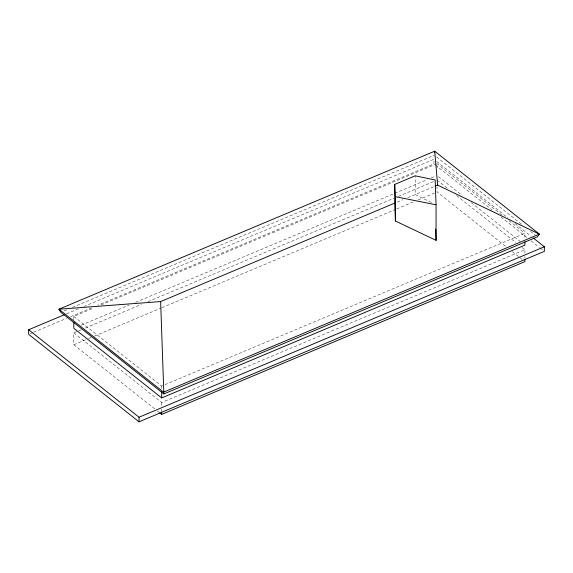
<?xml version="1.0" encoding="UTF-8"?>
<svg xmlns="http://www.w3.org/2000/svg" width="573" height="573" viewBox="0 0 573 573"><rect width="100%" height="100%" fill="white"/><g stroke="black" fill="none" stroke-linecap="round" stroke-linejoin="round"><path stroke-width="0.43" stroke-dasharray="2.87 2.15" d="M64.155 310.903L67.456 309.513M72.406 307.436L434.406 155.19M66.547 313.803L78.902 308.611M83.844 306.534L433.962 159.287L433.962 163.871L97.847 305.223M30.297 333.636L32.768 332.598M33.592 332.247L66.547 318.387M70.665 316.661L91.257 307.995M73.81 319.806L73.81 316.411L93.578 308.095M100.991 304.979L436.218 163.993M81.223 325.17L128.997 305.072M135.586 302.308L427.157 179.678M431.276 177.945L435.394 176.219M154.703 408.85L73.81 344.738L73.81 332.87L77.928 331.137M78.752 330.793L81.223 329.754M85.341 328.021L141.352 304.464M147.941 301.692L394.21 198.122M398.328 196.389L433.747 181.491M397.153 202.097L402.883 199.691M407.797 197.621L434.42 186.426M73.81 344.738L87.812 338.851M88.636 338.507L91.107 337.468M94.402 336.079L161.12 308.023M161.944 307.68L395.857 209.303M396.681 208.952L413.978 201.682M418.097 199.948L434.57 193.015M73.81 316.411L161.672 386.052L164.143 385.013M164.967 384.662L524.904 233.29L524.904 239.228M73.81 332.87L161.672 402.504L524.904 249.742L524.904 253.137M431.419 202.462L415.167 194.519L415.167 175.818M436.504 156.859L522.691 225.16M530.397 231.27L535.304 235.159M436.755 161.5L508.022 217.984M515.005 223.52L531.078 236.255M501.891 215.047L437.041 163.649L437.041 167.889M508.867 220.576L524.904 233.29M435.358 164.974L491.949 209.825M501.031 217.031L527.583 238.067M531.078 240.839L539.458 247.486M540.16 248.037L543.648 250.802M438.438 176.627L462.146 195.422M471.214 202.606L520.026 241.29M437.041 180.108L448.201 188.947M456.566 195.579L515.843 242.558M522.118 247.536L524.904 249.742M505.379 246.139L437.041 191.976L437.041 186.891M512.355 251.669L522.118 259.404M157.489 411.063L158.886 412.166M524.904 256.532L524.904 258.222M161.672 386.052L161.672 388.594M161.672 402.504L161.672 405.899M161.672 409.294L161.672 410.984"/><path stroke-width="0.86" d="M434.635 152.182L434.706 151.179L58.912 309.227L60.86 312.292L163.857 393.923L537.402 236.828L539.351 234.121L434.706 151.179L437.622 185.079L539.351 234.121L163.556 392.168L58.912 309.227L160.641 301.57L394.697 203.136L394.697 184.427L415.167 175.818L435.172 179.979L436.053 204.79L436.053 240.359L395.42 221.013L394.697 203.136M533.169 237.917L544.35 246.777L544.35 251.361L139.038 421.821L28.65 334.331L28.65 329.747L64.076 314.849M435.222 186.089L437.622 185.079M73.81 322.348L73.81 328.286L161.672 397.92L524.904 245.158L524.904 241.77M28.65 329.747L139.038 417.237L544.35 246.777M159.581 412.725L161.672 414.379L524.904 261.617L524.904 259.075M394.697 184.427L395.42 196.697L436.053 204.79M163.857 393.923L160.641 301.57M435.781 229.093L436.053 240.359M395.42 196.697L395.42 221.013M161.672 391.989L161.672 397.92M161.672 411.837L161.672 414.379M139.038 417.237L139.038 421.821"/></g></svg>
